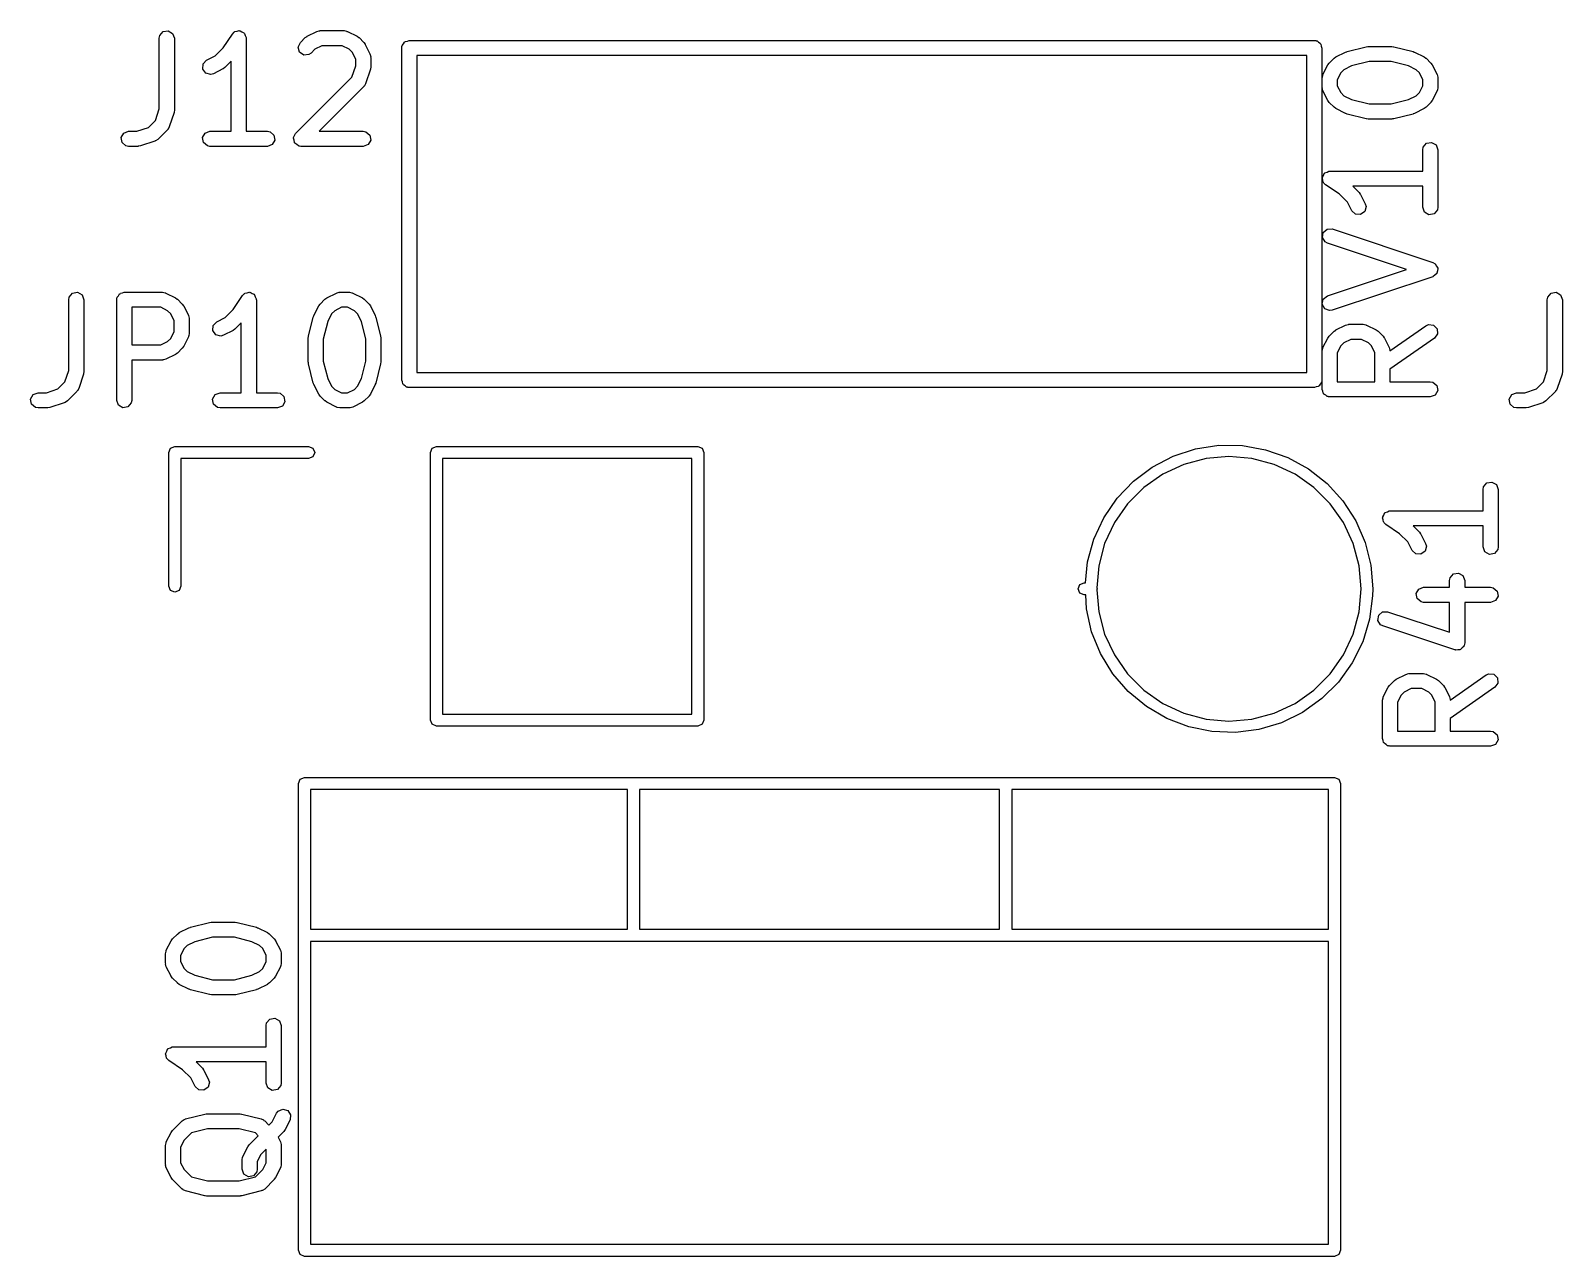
# Model space of a CAD drawing. Extents: x 10 to 287, y -200 to -10.
# Drawn here: x 170.94 to 186.16, y -58.96 to -46.78 of the extents above; entities that cross this region are included whole.
import ezdxf

# ---------------------------------------------------------------- set-up
doc = ezdxf.new("R2010")
doc.units = 0
doc.layers.add('BLACK', color=7, linetype='CONTINUOUS')

msp = doc.modelspace()

# ---------------------------------------------------------------- linework, layer by layer
at = {"layer": 'BLACK', "linetype": 'CONTINUOUS'}
for p, q in [((172.215, -46.8524), (172.22, -46.8267)), ((172.215, -47.5545), (172.215, -46.8524)), ((172.22, -46.8267), (172.253, -46.7874)), ((172.253, -46.7874), (172.303, -46.7785)), ((172.303, -46.7785), (172.348, -46.8042)), ((172.348, -46.8042), (172.365, -46.8524)), ((172.365, -46.8524), (172.365, -47.5667)), ((172.851, -46.9475), (172.942, -46.8108)), ((172.942, -46.8108), (172.96, -46.7919)), ((172.96, -46.7919), (172.964, -46.7907)), ((172.964, -46.7907), (172.967, -46.7874)), ((172.967, -46.7874), (172.989, -46.7836)), ((172.989, -46.7836), (173.01, -46.7775)), ((173.01, -46.7775), (173.014, -46.7793)), ((173.014, -46.7793), (173.018, -46.7785)), ((173.018, -46.7785), (173.037, -46.7894)), ((173.037, -46.7894), (173.057, -46.7981)), ((173.057, -46.7981), (173.058, -46.802)), ((173.058, -46.802), (173.062, -46.8042)), ((173.062, -46.8042), (173.07, -46.8246)), ((173.07, -46.8246), (173.079, -46.8441)), ((173.079, -46.8441), (173.078, -46.8483)), ((173.078, -46.8483), (173.08, -46.8524)), ((173.08, -46.8524), (173.08, -47.7774)), ((173.597, -46.9411), (173.618, -46.8946)), ((173.618, -46.8946), (173.666, -46.847)), ((173.666, -46.847), (173.684, -46.8341)), ((173.684, -46.8341), (173.686, -46.8329)), ((173.686, -46.8329), (173.781, -46.7853)), ((173.781, -46.7853), (173.806, -46.7779)), ((173.806, -46.7779), (173.81, -46.7789)), ((173.81, -46.7789), (173.814, -46.7774)), ((173.814, -46.7774), (174.052, -46.7774)), ((174.052, -46.7774), (174.078, -46.7819)), ((174.078, -46.7819), (174.081, -46.7848)), ((174.081, -46.7848), (174.086, -46.7853)), ((174.086, -46.7853), (174.181, -46.8329)), ((174.181, -46.8329), (174.199, -46.8463)), ((174.199, -46.8463), (174.201, -46.847)), ((174.201, -46.847), (174.248, -46.8946)), ((174.248, -46.8946), (174.261, -46.913)), ((174.642, -46.9094), (174.652, -46.8925)), ((174.652, -46.8925), (174.658, -46.8902)), ((174.658, -46.8902), (174.662, -46.885)), ((174.662, -46.885), (174.682, -46.8817)), ((174.682, -46.8817), (174.7, -46.875)), ((174.7, -46.875), (183.7, -46.875)), ((183.7, -46.875), (183.71, -46.8767)), ((183.71, -46.8767), (183.713, -46.8761)), ((183.713, -46.8761), (183.716, -46.8778)), ((183.716, -46.8778), (183.726, -46.8795)), ((183.726, -46.8795), (183.741, -46.892)), ((183.741, -46.892), (183.757, -46.9018)), ((183.757, -46.9018), (183.76, -46.9081)), ((172.686, -47.071), (172.77, -47.0288)), ((172.77, -47.0288), (172.851, -46.9475)), ((173.61, -46.9906), (173.597, -46.9411)), ((173.652, -47.0201), (173.61, -46.9906)), ((173.703, -47.0156), (173.652, -47.0201)), ((173.724, -47.0007), (173.703, -47.0156)), ((173.763, -46.9616), (173.724, -47.0007)), ((173.832, -46.9274), (173.763, -46.9616)), ((174.035, -46.9274), (173.832, -46.9274)), ((174.103, -46.9616), (174.035, -46.9274)), ((174.134, -46.992), (174.103, -46.9616)), ((174.168, -47.0606), (174.134, -46.992)), ((174.261, -46.913), (174.262, -46.9141)), ((174.262, -46.9141), (174.31, -47.0093)), ((174.31, -47.0093), (174.317, -47.0343)), ((174.317, -47.0343), (174.316, -47.0386)), ((174.316, -47.0386), (174.318, -47.0429)), ((174.318, -47.0429), (174.318, -47.1381)), ((174.625, -46.95), (174.627, -46.9403)), ((174.625, -50.25), (174.625, -46.95)), ((174.626, -46.937), (174.628, -46.9341)), ((174.627, -46.9403), (174.626, -46.937)), ((174.628, -46.9341), (174.63, -46.9243)), ((174.63, -46.9243), (174.642, -46.9094)), ((174.775, -47.025), (174.775, -50.175)), ((183.625, -47.025), (174.775, -47.025)), ((183.625, -50.175), (183.625, -47.025)), ((183.76, -46.9081), (183.765, -46.9125)), ((183.765, -46.9125), (183.768, -46.9317)), ((183.768, -46.9317), (183.775, -46.95)), ((183.775, -46.95), (183.775, -50.25)), ((183.847, -47.0993), (183.895, -47.0517)), ((183.895, -47.0517), (183.913, -47.0389)), ((183.913, -47.0389), (183.914, -47.0377)), ((183.914, -47.0377), (184.009, -46.9901)), ((184.009, -46.9901), (184.022, -46.9864)), ((184.022, -46.9864), (184.025, -46.9844)), ((184.025, -46.9844), (184.215, -46.9368)), ((184.215, -46.9368), (184.23, -46.9357)), ((184.23, -46.9357), (184.233, -46.9345)), ((184.233, -46.9345), (184.471, -46.9345)), ((184.471, -46.9345), (184.486, -46.9371)), ((184.486, -46.9371), (184.49, -46.9368)), ((184.49, -46.9368), (184.68, -46.9844)), ((184.68, -46.9844), (184.692, -46.9897)), ((184.692, -46.9897), (184.695, -46.9901)), ((184.695, -46.9901), (184.791, -47.0377)), ((184.791, -47.0377), (184.809, -47.051)), ((184.809, -47.051), (184.81, -47.0517)), ((184.81, -47.0517), (184.858, -47.0993)), ((172.647, -47.1595), (172.65, -47.1083)), ((172.678, -47.2007), (172.647, -47.1595)), ((172.65, -47.1083), (172.686, -47.071)), ((172.728, -47.2126), (172.678, -47.2007)), ((172.753, -47.2052), (172.728, -47.2126)), ((172.848, -47.1576), (172.753, -47.2052)), ((172.849, -47.1564), (172.848, -47.1576)), ((172.867, -47.1435), (172.849, -47.1564)), ((172.93, -47.0811), (172.867, -47.1435)), ((172.93, -47.7774), (172.93, -47.0811)), ((174.13, -47.2404), (174.168, -47.1259)), ((174.168, -47.1259), (174.168, -47.0606)), ((174.314, -47.1618), (174.266, -47.3047)), ((174.318, -47.1381), (174.314, -47.1602)), ((174.314, -47.1602), (174.314, -47.1618)), ((183.785, -47.2141), (183.833, -47.1188)), ((183.833, -47.1188), (183.846, -47.1008)), ((183.846, -47.1008), (183.847, -47.0993)), ((183.962, -47.1968), (183.927, -47.2653)), ((183.992, -47.1664), (183.962, -47.1968)), ((184.069, -47.1279), (183.992, -47.1664)), ((184.243, -47.0845), (184.069, -47.1279)), ((184.462, -47.0845), (184.243, -47.0845)), ((184.636, -47.1279), (184.462, -47.0845)), ((184.713, -47.1664), (184.636, -47.1279)), ((184.743, -47.1968), (184.713, -47.1664)), ((184.777, -47.2653), (184.743, -47.1968)), ((184.858, -47.0993), (184.871, -47.1177)), ((184.871, -47.1177), (184.872, -47.1188)), ((184.872, -47.1188), (184.919, -47.2141)), ((173.571, -47.7993), (174.13, -47.2404)), ((174.248, -47.334), (173.805, -47.7774)), ((174.25, -47.3299), (174.248, -47.334)), ((174.254, -47.3276), (174.25, -47.3299)), ((174.266, -47.3047), (174.254, -47.3276)), ((183.777, -47.2476), (183.782, -47.222)), ((183.777, -47.3429), (183.777, -47.2476)), ((183.779, -47.3471), (183.777, -47.3429)), ((183.778, -47.3514), (183.779, -47.3471)), ((183.785, -47.3764), (183.778, -47.3514)), ((183.782, -47.222), (183.785, -47.2185)), ((183.785, -47.2185), (183.785, -47.2141)), ((183.927, -47.2653), (183.927, -47.3252)), ((183.927, -47.3252), (183.962, -47.3937)), ((184.743, -47.3937), (184.777, -47.3252)), ((184.777, -47.3252), (184.777, -47.2653)), ((184.919, -47.2141), (184.927, -47.239)), ((184.927, -47.3429), (184.923, -47.3685)), ((184.927, -47.239), (184.926, -47.2434)), ((184.926, -47.2434), (184.927, -47.2476)), ((184.927, -47.2476), (184.927, -47.3429)), ((183.833, -47.4716), (183.785, -47.3764)), ((183.834, -47.4728), (183.833, -47.4716)), ((183.847, -47.4911), (183.834, -47.4728)), ((183.895, -47.5387), (183.847, -47.4911)), ((183.962, -47.3937), (183.992, -47.4241)), ((183.992, -47.4241), (184.069, -47.4626)), ((184.069, -47.4626), (184.243, -47.506)), ((184.243, -47.506), (184.462, -47.506)), ((184.462, -47.506), (184.636, -47.4626)), ((184.636, -47.4626), (184.713, -47.4241)), ((184.713, -47.4241), (184.743, -47.3937)), ((184.858, -47.4911), (184.81, -47.5387)), ((184.872, -47.4716), (184.858, -47.4896)), ((184.858, -47.4896), (184.858, -47.4911)), ((184.919, -47.3764), (184.872, -47.4716)), ((184.92, -47.3719), (184.919, -47.3764)), ((184.923, -47.3685), (184.92, -47.3719)), ((172.177, -47.669), (172.215, -47.5545)), ((172.362, -47.5904), (172.314, -47.7332)), ((172.365, -47.5667), (172.362, -47.5887)), ((172.362, -47.5887), (172.362, -47.5904)), ((183.896, -47.5394), (183.895, -47.5387)), ((183.914, -47.5528), (183.896, -47.5394)), ((184.009, -47.6004), (183.914, -47.5528)), ((184.013, -47.6008), (184.009, -47.6004)), ((184.025, -47.6061), (184.013, -47.6008)), ((184.215, -47.6537), (184.025, -47.6061)), ((184.219, -47.6534), (184.215, -47.6537)), ((184.233, -47.656), (184.219, -47.6534)), ((184.471, -47.656), (184.233, -47.656)), ((184.475, -47.6548), (184.471, -47.656)), ((184.49, -47.6537), (184.475, -47.6548)), ((184.68, -47.6061), (184.49, -47.6537)), ((184.683, -47.6041), (184.68, -47.6061)), ((184.695, -47.6004), (184.683, -47.6041)), ((184.791, -47.5528), (184.695, -47.6004)), ((184.792, -47.5516), (184.791, -47.5528)), ((184.81, -47.5387), (184.792, -47.5516)), ((171.836, -47.8394), (171.861, -47.7949)), ((171.861, -47.7949), (171.91, -47.7774)), ((171.91, -47.7774), (171.993, -47.7774)), ((171.993, -47.7774), (172.107, -47.7392)), ((172.107, -47.7392), (172.177, -47.669)), ((172.296, -47.7626), (172.201, -47.8578)), ((172.298, -47.7585), (172.296, -47.7626)), ((172.302, -47.7561), (172.298, -47.7585)), ((172.314, -47.7332), (172.302, -47.7561)), ((172.645, -47.8394), (172.671, -47.7949)), ((172.671, -47.7949), (172.719, -47.7774)), ((172.719, -47.7774), (172.93, -47.7774)), ((173.08, -47.7774), (173.29, -47.7774)), ((173.29, -47.7774), (173.316, -47.7819)), ((173.316, -47.7819), (173.355, -47.8149)), ((173.355, -47.8149), (173.364, -47.8654)), ((173.561, -47.8198), (173.571, -47.7993)), ((173.805, -47.7774), (174.243, -47.7774)), ((174.243, -47.7774), (174.269, -47.7819)), ((174.269, -47.7819), (174.308, -47.8149)), ((174.308, -47.8149), (174.317, -47.8654)), ((171.845, -47.8899), (171.836, -47.8394)), ((171.884, -47.9229), (171.845, -47.8899)), ((171.91, -47.9274), (171.884, -47.9229)), ((172.005, -47.9274), (171.91, -47.9274)), ((172.006, -47.9268), (172.005, -47.9274)), ((172.028, -47.9235), (172.006, -47.9268)), ((172.171, -47.8759), (172.028, -47.9235)), ((172.175, -47.8731), (172.171, -47.8759)), ((172.179, -47.8727), (172.175, -47.8731)), ((172.201, -47.8578), (172.179, -47.8727)), ((172.654, -47.8899), (172.645, -47.8394)), ((172.693, -47.9229), (172.654, -47.8899)), ((172.719, -47.9274), (172.693, -47.9229)), ((173.29, -47.9274), (172.719, -47.9274)), ((173.339, -47.9098), (173.29, -47.9274)), ((173.364, -47.8654), (173.339, -47.9098)), ((173.549, -47.8458), (173.551, -47.8427)), ((173.555, -47.8676), (173.549, -47.8458)), ((173.55, -47.8394), (173.561, -47.8198)), ((173.551, -47.8427), (173.55, -47.8394)), ((173.559, -47.8899), (173.555, -47.8676)), ((173.561, -47.8921), (173.559, -47.8899)), ((173.562, -47.8954), (173.561, -47.8921)), ((173.581, -47.9083), (173.562, -47.8954)), ((173.598, -47.9229), (173.581, -47.9083)), ((173.603, -47.9237), (173.598, -47.9229)), ((173.604, -47.9248), (173.603, -47.9237)), ((173.608, -47.9245), (173.604, -47.9248)), ((173.624, -47.9274), (173.608, -47.9245)), ((174.243, -47.9274), (173.624, -47.9274)), ((174.291, -47.9098), (174.243, -47.9274)), ((174.317, -47.8654), (174.291, -47.9098)), ((184.777, -47.9619), (184.782, -47.9363)), ((184.777, -48.1726), (184.777, -47.9619)), ((184.782, -47.9363), (184.815, -47.897)), ((184.815, -47.897), (184.865, -47.888)), ((184.865, -47.888), (184.91, -47.9137)), ((184.91, -47.9137), (184.927, -47.9619)), ((184.927, -47.9619), (184.927, -48.5333)), ((183.778, -48.2428), (183.779, -48.2388)), ((183.784, -48.2637), (183.778, -48.2428)), ((183.779, -48.2346), (183.789, -48.2157)), ((183.779, -48.2388), (183.779, -48.2346)), ((183.787, -48.2851), (183.784, -48.2637)), ((183.789, -48.2157), (183.798, -48.1958)), ((183.798, -48.1958), (183.802, -48.1939)), ((183.802, -48.1939), (183.804, -48.1902)), ((183.804, -48.1902), (183.825, -48.1827)), ((183.825, -48.1827), (183.844, -48.1731)), ((183.844, -48.1731), (183.848, -48.1741)), ((183.848, -48.1741), (183.852, -48.1726)), ((183.852, -48.1726), (184.777, -48.1726)), ((183.791, -48.2879), (183.787, -48.2851)), ((183.792, -48.292), (183.791, -48.2879)), ((183.811, -48.31), (183.792, -48.292)), ((183.947, -48.4011), (183.811, -48.31)), ((184.029, -48.4825), (183.947, -48.4011)), ((184.777, -48.3226), (184.081, -48.3226)), ((184.081, -48.3226), (184.144, -48.3851)), ((184.144, -48.3851), (184.156, -48.4034)), ((184.156, -48.4034), (184.158, -48.4046)), ((184.158, -48.4046), (184.205, -48.4998)), ((184.777, -48.5333), (184.777, -48.3226)), ((184.071, -48.5669), (184.029, -48.4825)), ((184.108, -48.6021), (184.071, -48.5669)), ((184.201, -48.5747), (184.159, -48.6052)), ((184.213, -48.5248), (184.201, -48.5747)), ((184.205, -48.4998), (184.213, -48.5248)), ((184.795, -48.5815), (184.777, -48.5333)), ((184.923, -48.559), (184.89, -48.5983)), ((184.927, -48.5333), (184.923, -48.559)), ((184.159, -48.6052), (184.108, -48.6021)), ((184.839, -48.6072), (184.795, -48.5815)), ((184.89, -48.5983), (184.839, -48.6072)), ((183.779, -48.8341), (183.786, -48.7833)), ((183.806, -48.8778), (183.779, -48.8341)), ((183.786, -48.7833), (183.825, -48.7493)), ((183.829, -48.8902), (183.806, -48.8778)), ((183.825, -48.7493), (183.876, -48.7479)), ((183.876, -48.7479), (184.876, -49.0812)), ((184.615, -49.1524), (183.829, -48.8902)), ((183.829, -49.4146), (184.615, -49.1524)), ((184.876, -49.0812), (184.899, -49.0936)), ((184.899, -49.0936), (184.9, -49.0955)), ((184.9, -49.0955), (184.902, -49.0963)), ((184.902, -49.0963), (184.913, -49.1171)), ((184.913, -49.1171), (184.926, -49.1373)), ((184.917, -49.1895), (184.916, -49.1916)), ((184.918, -49.1881), (184.917, -49.1895)), ((184.922, -49.1646), (184.918, -49.1881)), ((184.927, -49.1414), (184.922, -49.1646)), ((184.926, -49.1373), (184.926, -49.1395)), ((184.926, -49.1395), (184.927, -49.1414)), ((184.876, -49.2235), (183.876, -49.5569)), ((184.878, -49.2222), (184.876, -49.2235)), ((184.88, -49.2221), (184.878, -49.2222)), ((184.898, -49.2064), (184.88, -49.2221)), ((184.916, -49.1916), (184.898, -49.2064)), ((171.315, -49.4524), (171.32, -49.4267)), ((171.315, -50.1545), (171.315, -49.4524)), ((171.32, -49.4267), (171.353, -49.3874)), ((171.353, -49.3874), (171.403, -49.3785)), ((171.403, -49.3785), (171.448, -49.4042)), ((171.448, -49.4042), (171.465, -49.4524)), ((171.465, -49.4524), (171.465, -50.1667)), ((171.792, -49.4524), (171.793, -49.4426)), ((171.792, -50.4524), (171.792, -49.4524)), ((171.793, -49.4394), (171.794, -49.4365)), ((171.793, -49.4426), (171.793, -49.4394)), ((171.794, -49.4365), (171.796, -49.4267)), ((171.796, -49.4267), (171.809, -49.4118)), ((171.809, -49.4118), (171.818, -49.3949)), ((171.818, -49.3949), (171.825, -49.3926)), ((171.825, -49.3926), (171.829, -49.3874)), ((171.829, -49.3874), (171.848, -49.384)), ((171.848, -49.384), (171.867, -49.3774)), ((171.867, -49.3774), (172.248, -49.3774)), ((172.248, -49.3774), (172.273, -49.3819)), ((172.273, -49.3819), (172.277, -49.3848)), ((172.277, -49.3848), (172.281, -49.3853)), ((172.281, -49.3853), (172.376, -49.4329)), ((172.376, -49.4329), (172.394, -49.4463)), ((172.394, -49.4463), (172.396, -49.447)), ((172.396, -49.447), (172.444, -49.4946)), ((172.951, -49.5475), (173.042, -49.4108)), ((173.042, -49.4108), (173.06, -49.3919)), ((173.06, -49.3919), (173.064, -49.3907)), ((173.064, -49.3907), (173.067, -49.3874)), ((173.067, -49.3874), (173.089, -49.3836)), ((173.089, -49.3836), (173.11, -49.3775)), ((173.11, -49.3775), (173.114, -49.3793)), ((173.114, -49.3793), (173.118, -49.3785)), ((173.118, -49.3785), (173.137, -49.3894)), ((173.137, -49.3894), (173.157, -49.3981)), ((173.157, -49.3981), (173.158, -49.402)), ((173.158, -49.402), (173.162, -49.4042)), ((173.162, -49.4042), (173.17, -49.4246)), ((173.17, -49.4246), (173.179, -49.4441)), ((173.179, -49.4441), (173.178, -49.4483)), ((173.178, -49.4483), (173.18, -49.4524)), ((173.18, -49.4524), (173.18, -50.3774)), ((173.814, -49.4946), (173.861, -49.447)), ((173.861, -49.447), (173.88, -49.4341)), ((173.88, -49.4341), (173.881, -49.4329)), ((173.881, -49.4329), (173.976, -49.3853)), ((173.976, -49.3853), (174.001, -49.3779)), ((174.001, -49.3779), (174.005, -49.3789)), ((174.005, -49.3789), (174.01, -49.3774)), ((174.01, -49.3774), (174.105, -49.3774)), ((174.105, -49.3774), (174.13, -49.3819)), ((174.13, -49.3819), (174.134, -49.3848)), ((174.134, -49.3848), (174.138, -49.3853)), ((174.138, -49.3853), (174.234, -49.4329)), ((174.234, -49.4329), (174.252, -49.4463)), ((174.252, -49.4463), (174.253, -49.447)), ((174.253, -49.447), (174.301, -49.4946)), ((183.778, -49.4967), (183.788, -49.4465)), ((183.788, -49.4465), (183.829, -49.4146)), ((186.015, -49.4524), (186.02, -49.4267)), ((186.015, -50.1545), (186.015, -49.4524)), ((186.02, -49.4267), (186.053, -49.3874)), ((186.053, -49.3874), (186.103, -49.3785)), ((186.103, -49.3785), (186.148, -49.4042)), ((186.148, -49.4042), (186.165, -49.4524)), ((186.165, -49.4524), (186.165, -50.1667)), ((171.942, -49.5274), (171.942, -49.9012)), ((172.23, -49.5274), (171.942, -49.5274)), ((172.298, -49.5616), (172.23, -49.5274)), ((172.329, -49.592), (172.298, -49.5616)), ((172.363, -49.6606), (172.329, -49.592)), ((172.444, -49.4946), (172.456, -49.513)), ((172.456, -49.513), (172.458, -49.5141)), ((172.458, -49.5141), (172.505, -49.6093)), ((172.505, -49.6093), (172.513, -49.6343)), ((172.513, -49.6343), (172.512, -49.6386)), ((172.512, -49.6386), (172.513, -49.6429)), ((172.513, -49.6429), (172.513, -49.7857)), ((172.786, -49.671), (172.87, -49.6288)), ((172.87, -49.6288), (172.951, -49.5475)), ((173.699, -49.8151), (173.746, -49.6247)), ((173.746, -49.6247), (173.752, -49.6128)), ((173.752, -49.6093), (173.8, -49.5141)), ((173.752, -49.6128), (173.752, -49.6093)), ((173.8, -49.5141), (173.813, -49.4961)), ((173.813, -49.4961), (173.814, -49.4946)), ((173.928, -49.592), (173.89, -49.669)), ((173.959, -49.5616), (173.928, -49.592)), ((174.027, -49.5274), (173.959, -49.5616)), ((174.087, -49.5274), (174.027, -49.5274)), ((174.156, -49.5616), (174.087, -49.5274)), ((174.186, -49.592), (174.156, -49.5616)), ((174.224, -49.669), (174.186, -49.592)), ((174.301, -49.4946), (174.314, -49.513)), ((174.314, -49.513), (174.315, -49.5141)), ((174.315, -49.5141), (174.362, -49.6093)), ((174.362, -49.6093), (174.366, -49.6217)), ((174.366, -49.6217), (174.368, -49.6247)), ((174.368, -49.6247), (174.416, -49.8151)), ((183.803, -49.5418), (183.778, -49.4967)), ((183.85, -49.5607), (183.803, -49.5418)), ((183.876, -49.5569), (183.85, -49.5607)), ((172.329, -49.8365), (172.363, -49.768)), ((172.363, -49.768), (172.363, -49.6606)), ((172.513, -49.7857), (172.509, -49.8114)), ((172.747, -49.7595), (172.75, -49.7083)), ((172.778, -49.8007), (172.747, -49.7595)), ((172.75, -49.7083), (172.786, -49.671)), ((172.948, -49.7576), (172.853, -49.8052)), ((172.949, -49.7564), (172.948, -49.7576)), ((172.967, -49.7435), (172.949, -49.7564)), ((173.03, -49.6811), (172.967, -49.7435)), ((173.03, -50.3774), (173.03, -49.6811)), ((173.89, -49.669), (173.846, -49.8426)), ((174.268, -49.8426), (174.224, -49.669)), ((183.847, -49.8136), (183.895, -49.766)), ((183.895, -49.766), (183.913, -49.7532)), ((183.913, -49.7532), (183.914, -49.752)), ((183.914, -49.752), (184.009, -49.7043)), ((184.009, -49.7043), (184.034, -49.6969)), ((184.034, -49.6969), (184.039, -49.698)), ((184.039, -49.698), (184.043, -49.6964)), ((184.043, -49.6964), (184.186, -49.6964)), ((184.186, -49.6964), (184.211, -49.701)), ((184.211, -49.701), (184.215, -49.7038)), ((184.215, -49.7038), (184.219, -49.7043)), ((184.219, -49.7043), (184.314, -49.752)), ((184.314, -49.752), (184.333, -49.7653)), ((184.333, -49.7653), (184.334, -49.766)), ((184.334, -49.766), (184.382, -49.8136)), ((184.451, -49.961), (184.809, -49.71)), ((184.809, -49.71), (184.833, -49.699)), ((184.833, -49.699), (184.884, -49.7035)), ((184.884, -49.7035), (184.92, -49.7397)), ((184.925, -49.7908), (184.895, -49.8329)), ((184.92, -49.7397), (184.925, -49.7908)), ((171.942, -49.9012), (172.23, -49.9012)), ((172.23, -49.9012), (172.298, -49.8669)), ((172.298, -49.8669), (172.329, -49.8365)), ((172.444, -49.934), (172.396, -49.9816)), ((172.458, -49.9145), (172.444, -49.9325)), ((172.444, -49.9325), (172.444, -49.934)), ((172.505, -49.8193), (172.458, -49.9145)), ((172.506, -49.8148), (172.505, -49.8193)), ((172.509, -49.8114), (172.506, -49.8148)), ((172.828, -49.8126), (172.778, -49.8007)), ((172.853, -49.8052), (172.828, -49.8126)), ((173.696, -49.8333), (173.699, -49.8186)), ((173.696, -50.0714), (173.696, -49.8333)), ((173.699, -49.8186), (173.699, -49.8151)), ((173.846, -49.8426), (173.846, -50.0622)), ((174.268, -50.0622), (174.268, -49.8426)), ((174.416, -49.8151), (174.417, -49.8301)), ((174.417, -49.8301), (174.418, -49.8333)), ((174.418, -49.8333), (174.418, -50.0714)), ((183.777, -49.9619), (183.782, -49.9363)), ((183.782, -49.9363), (183.785, -49.9328)), ((183.785, -49.9284), (183.833, -49.8331)), ((183.785, -49.9328), (183.785, -49.9284)), ((183.833, -49.8331), (183.846, -49.8151)), ((183.846, -49.8151), (183.847, -49.8136)), ((183.962, -49.9111), (183.927, -49.9796)), ((183.992, -49.8807), (183.962, -49.9111)), ((184.061, -49.8464), (183.992, -49.8807)), ((184.168, -49.8464), (184.061, -49.8464)), ((184.237, -49.8807), (184.168, -49.8464)), ((184.267, -49.9111), (184.237, -49.8807)), ((184.301, -49.9796), (184.267, -49.9111)), ((184.382, -49.8136), (184.394, -49.832)), ((184.394, -49.832), (184.396, -49.8331)), ((184.396, -49.8331), (184.443, -49.9284)), ((184.443, -49.9284), (184.451, -49.9533)), ((184.895, -49.8329), (184.451, -50.1438)), ((172.248, -50.0512), (171.942, -50.0512)), ((171.942, -50.0512), (171.942, -50.4524)), ((172.252, -50.0497), (172.248, -50.0512)), ((172.256, -50.0507), (172.252, -50.0497)), ((172.281, -50.0433), (172.256, -50.0507)), ((172.376, -49.9957), (172.281, -50.0433)), ((172.378, -49.9945), (172.376, -49.9957)), ((172.396, -49.9816), (172.378, -49.9945)), ((173.698, -50.0747), (173.696, -50.0714)), ((173.699, -50.0896), (173.698, -50.0747)), ((173.746, -50.2801), (173.699, -50.0896)), ((173.846, -50.0622), (173.89, -50.2357)), ((174.224, -50.2357), (174.268, -50.0622)), ((174.416, -50.0896), (174.368, -50.2801)), ((174.418, -50.0714), (174.415, -50.0862)), ((174.415, -50.0862), (174.416, -50.0896)), ((183.777, -50.3429), (183.777, -49.9619)), ((183.927, -49.9796), (183.927, -50.2679)), ((184.301, -50.2679), (184.301, -49.9796)), ((184.451, -49.9533), (184.45, -49.9577)), ((184.45, -49.9577), (184.451, -49.961)), ((171.277, -50.269), (171.315, -50.1545)), ((171.462, -50.1904), (171.414, -50.3332)), ((171.465, -50.1667), (171.462, -50.1887)), ((171.462, -50.1887), (171.462, -50.1904)), ((173.89, -50.2357), (173.928, -50.3127)), ((174.186, -50.3127), (174.224, -50.2357)), ((174.632, -50.2683), (174.625, -50.25)), ((174.775, -50.175), (183.625, -50.175)), ((183.775, -50.25), (183.773, -50.2597)), ((184.451, -50.1438), (184.451, -50.2679)), ((185.977, -50.269), (186.015, -50.1545)), ((186.162, -50.1904), (186.114, -50.3332)), ((186.165, -50.1667), (186.162, -50.1887)), ((186.162, -50.1887), (186.162, -50.1904)), ((170.936, -50.4394), (170.961, -50.3949)), ((170.961, -50.3949), (171.01, -50.3774)), ((171.01, -50.3774), (171.093, -50.3774)), ((171.093, -50.3774), (171.207, -50.3392)), ((171.207, -50.3392), (171.277, -50.269)), ((171.396, -50.3626), (171.301, -50.4578)), ((171.398, -50.3585), (171.396, -50.3626)), ((171.402, -50.3561), (171.398, -50.3585)), ((171.414, -50.3332), (171.402, -50.3561)), ((172.745, -50.4394), (172.771, -50.3949)), ((172.771, -50.3949), (172.819, -50.3774)), ((172.819, -50.3774), (173.03, -50.3774)), ((173.18, -50.3774), (173.39, -50.3774)), ((173.39, -50.3774), (173.416, -50.3819)), ((173.416, -50.3819), (173.455, -50.4149)), ((173.748, -50.283), (173.746, -50.2801)), ((173.752, -50.2954), (173.748, -50.283)), ((173.8, -50.3907), (173.752, -50.2954)), ((173.801, -50.3918), (173.8, -50.3907)), ((173.814, -50.4102), (173.801, -50.3918)), ((173.928, -50.3127), (173.959, -50.3431)), ((173.959, -50.3431), (174.027, -50.3774)), ((174.027, -50.3774), (174.087, -50.3774)), ((174.087, -50.3774), (174.156, -50.3431)), ((174.156, -50.3431), (174.186, -50.3127)), ((174.315, -50.3907), (174.301, -50.4087)), ((174.362, -50.2954), (174.315, -50.3907)), ((174.363, -50.2919), (174.362, -50.2954)), ((174.368, -50.2801), (174.363, -50.2919)), ((174.635, -50.2875), (174.632, -50.2683)), ((174.64, -50.2918), (174.635, -50.2875)), ((174.643, -50.2982), (174.64, -50.2918)), ((174.659, -50.308), (174.643, -50.2982)), ((174.674, -50.3205), (174.659, -50.308)), ((174.684, -50.3222), (174.674, -50.3205)), ((174.687, -50.3239), (174.684, -50.3222)), ((174.69, -50.3233), (174.687, -50.3239)), ((174.7, -50.325), (174.69, -50.3233)), ((183.7, -50.325), (174.7, -50.325)), ((183.718, -50.3183), (183.7, -50.325)), ((183.737, -50.315), (183.718, -50.3183)), ((183.742, -50.3098), (183.737, -50.315)), ((183.748, -50.3075), (183.742, -50.3098)), ((183.758, -50.2906), (183.748, -50.3075)), ((183.77, -50.2757), (183.758, -50.2906)), ((183.772, -50.2659), (183.77, -50.2757)), ((183.774, -50.263), (183.772, -50.2659)), ((183.773, -50.2597), (183.774, -50.263)), ((183.784, -50.3612), (183.777, -50.3429)), ((183.787, -50.3804), (183.784, -50.3612)), ((183.793, -50.3847), (183.787, -50.3804)), ((183.795, -50.3911), (183.793, -50.3847)), ((183.812, -50.4008), (183.795, -50.3911)), ((183.827, -50.4133), (183.812, -50.4008)), ((183.927, -50.2679), (184.301, -50.2679)), ((184.451, -50.2679), (184.852, -50.2679)), ((184.852, -50.2679), (184.878, -50.2724)), ((184.901, -50.4003), (184.852, -50.4179)), ((184.878, -50.2724), (184.917, -50.3054)), ((184.926, -50.3559), (184.901, -50.4003)), ((184.917, -50.3054), (184.926, -50.3559)), ((185.636, -50.4394), (185.661, -50.3949)), ((185.661, -50.3949), (185.71, -50.3774)), ((185.71, -50.3774), (185.793, -50.3774)), ((185.793, -50.3774), (185.907, -50.3392)), ((185.907, -50.3392), (185.977, -50.269)), ((186.096, -50.3626), (186.001, -50.4578)), ((186.098, -50.3585), (186.096, -50.3626)), ((186.102, -50.3561), (186.098, -50.3585)), ((186.114, -50.3332), (186.102, -50.3561)), ((170.945, -50.4899), (170.936, -50.4394)), ((170.984, -50.5229), (170.945, -50.4899)), ((171.01, -50.5274), (170.984, -50.5229)), ((171.105, -50.5274), (171.01, -50.5274)), ((171.106, -50.5268), (171.105, -50.5274)), ((171.128, -50.5235), (171.106, -50.5268)), ((171.271, -50.4759), (171.128, -50.5235)), ((171.275, -50.4731), (171.271, -50.4759)), ((171.279, -50.4727), (171.275, -50.4731)), ((171.301, -50.4578), (171.279, -50.4727)), ((171.809, -50.5006), (171.792, -50.4524)), ((171.854, -50.5262), (171.809, -50.5006)), ((171.904, -50.5173), (171.854, -50.5262)), ((171.937, -50.478), (171.904, -50.5173)), ((171.942, -50.4524), (171.937, -50.478)), ((172.754, -50.4899), (172.745, -50.4394)), ((172.793, -50.5229), (172.754, -50.4899)), ((172.819, -50.5274), (172.793, -50.5229)), ((173.39, -50.5274), (172.819, -50.5274)), ((173.439, -50.5098), (173.39, -50.5274)), ((173.464, -50.4654), (173.439, -50.5098)), ((173.455, -50.4149), (173.464, -50.4654)), ((173.861, -50.4578), (173.814, -50.4102)), ((173.863, -50.4585), (173.861, -50.4578)), ((173.881, -50.4718), (173.863, -50.4585)), ((173.976, -50.5195), (173.881, -50.4718)), ((173.98, -50.52), (173.976, -50.5195)), ((173.984, -50.5229), (173.98, -50.52)), ((174.01, -50.5274), (173.984, -50.5229)), ((174.105, -50.5274), (174.01, -50.5274)), ((174.109, -50.5258), (174.105, -50.5274)), ((174.113, -50.5269), (174.109, -50.5258)), ((174.138, -50.5195), (174.113, -50.5269)), ((174.234, -50.4718), (174.138, -50.5195)), ((174.235, -50.4707), (174.234, -50.4718)), ((174.253, -50.4578), (174.235, -50.4707)), ((174.301, -50.4102), (174.253, -50.4578)), ((174.301, -50.4087), (174.301, -50.4102)), ((183.836, -50.4151), (183.827, -50.4133)), ((183.839, -50.4167), (183.836, -50.4151)), ((183.843, -50.4161), (183.839, -50.4167)), ((183.852, -50.4179), (183.843, -50.4161)), ((184.852, -50.4179), (183.852, -50.4179)), ((185.645, -50.4899), (185.636, -50.4394)), ((185.684, -50.5229), (185.645, -50.4899)), ((185.71, -50.5274), (185.684, -50.5229)), ((185.805, -50.5274), (185.71, -50.5274)), ((185.806, -50.5268), (185.805, -50.5274)), ((185.828, -50.5235), (185.806, -50.5268)), ((185.971, -50.4759), (185.828, -50.5235)), ((185.975, -50.4731), (185.971, -50.4759)), ((185.979, -50.4727), (185.975, -50.4731)), ((186.001, -50.4578), (185.979, -50.4727)), ((172.31, -50.97), (172.328, -50.9276)), ((172.31, -52.3), (172.31, -50.97)), ((172.328, -50.9276), (172.37, -50.91)), ((172.37, -50.91), (173.7, -50.91)), ((173.7, -50.91), (173.742, -50.9276)), ((173.742, -51.0124), (173.7, -51.03)), ((173.742, -50.9276), (173.76, -50.97)), ((173.76, -50.97), (173.742, -51.0124)), ((174.91, -50.97), (174.928, -50.9276)), ((174.91, -53.63), (174.91, -50.97)), ((174.928, -50.9276), (174.97, -50.91)), ((174.97, -50.91), (177.57, -50.91)), ((177.57, -50.91), (177.612, -50.9276)), ((177.612, -50.9276), (177.63, -50.97)), ((177.63, -50.97), (177.63, -53.63)), ((182.088, -51.1149), (182.296, -51.0067)), ((182.296, -51.0067), (182.519, -50.9339)), ((182.519, -50.9339), (182.75, -50.8985)), ((182.85, -51.01), (182.622, -51.03)), ((182.75, -50.8985), (182.985, -50.9013)), ((183.078, -51.03), (182.85, -51.01)), ((182.985, -50.9013), (183.215, -50.9424)), ((183.215, -50.9424), (183.436, -51.0207)), ((173.7, -51.03), (172.43, -51.03)), ((172.43, -51.03), (172.43, -52.3)), ((175.03, -51.03), (175.03, -53.57)), ((177.51, -51.03), (175.03, -51.03)), ((177.51, -53.57), (177.51, -51.03)), ((181.901, -51.2556), (182.088, -51.1149)), ((182.4, -51.0893), (182.192, -51.1862)), ((182.622, -51.03), (182.4, -51.0893)), ((183.3, -51.0893), (183.078, -51.03)), ((183.508, -51.1862), (183.3, -51.0893)), ((183.436, -51.0207), (183.641, -51.1339)), ((183.641, -51.1339), (183.825, -51.2792)), ((181.739, -51.4251), (181.901, -51.2556)), ((182.005, -51.3176), (181.843, -51.4797)), ((182.192, -51.1862), (182.005, -51.3176)), ((183.695, -51.3176), (183.508, -51.1862)), ((183.857, -51.4797), (183.695, -51.3176)), ((183.825, -51.2792), (183.983, -51.4525)), ((185.377, -51.3381), (185.382, -51.3124)), ((185.382, -51.3124), (185.415, -51.2731)), ((185.415, -51.2731), (185.465, -51.2642)), ((185.465, -51.2642), (185.51, -51.2899)), ((185.51, -51.2899), (185.527, -51.3381)), ((181.607, -51.6187), (181.739, -51.4251)), ((183.983, -51.4525), (184.11, -51.6493)), ((185.377, -51.5488), (185.377, -51.3381)), ((185.527, -51.3381), (185.527, -51.9095)), ((181.508, -51.8312), (181.607, -51.6187)), ((181.843, -51.4797), (181.711, -51.6675)), ((183.989, -51.6675), (183.857, -51.4797)), ((184.378, -51.619), (184.379, -51.615)), ((184.384, -51.6399), (184.378, -51.619)), ((184.379, -51.6108), (184.389, -51.5919)), ((184.379, -51.615), (184.379, -51.6108)), ((184.389, -51.5919), (184.398, -51.572)), ((184.398, -51.572), (184.402, -51.5701)), ((184.402, -51.5701), (184.404, -51.5664)), ((184.404, -51.5664), (184.425, -51.5589)), ((184.425, -51.5589), (184.444, -51.5493)), ((184.444, -51.5493), (184.448, -51.5503)), ((184.448, -51.5503), (184.452, -51.5488)), ((184.452, -51.5488), (185.377, -51.5488)), ((181.711, -51.6675), (181.614, -51.8752)), ((184.086, -51.8752), (183.989, -51.6675)), ((184.11, -51.6493), (184.204, -51.8642)), ((184.387, -51.6613), (184.384, -51.6399)), ((184.391, -51.6641), (184.387, -51.6613)), ((184.392, -51.6682), (184.391, -51.6641)), ((184.411, -51.6862), (184.392, -51.6682)), ((184.547, -51.7773), (184.411, -51.6862)), ((184.629, -51.8587), (184.547, -51.7773)), ((185.377, -51.6988), (184.681, -51.6988)), ((184.681, -51.6988), (184.744, -51.7613)), ((184.744, -51.7613), (184.756, -51.7796)), ((185.377, -51.9095), (185.377, -51.6988)), ((181.445, -52.057), (181.508, -51.8312)), ((181.614, -51.8752), (181.555, -52.0967)), ((184.145, -52.0967), (184.086, -51.8752)), ((184.204, -51.8642), (184.261, -52.0914)), ((184.671, -51.9431), (184.629, -51.8587)), ((184.756, -51.7796), (184.758, -51.7807)), ((184.758, -51.7807), (184.805, -51.876)), ((184.813, -51.9009), (184.801, -51.9508)), ((184.805, -51.876), (184.813, -51.9009)), ((185.395, -51.9577), (185.377, -51.9095)), ((185.527, -51.9095), (185.523, -51.9352)), ((181.423, -52.265), (181.445, -52.057)), ((184.708, -51.9783), (184.671, -51.9431)), ((184.759, -51.9814), (184.708, -51.9783)), ((184.801, -51.9508), (184.759, -51.9814)), ((185.439, -51.9834), (185.395, -51.9577)), ((185.49, -51.9745), (185.439, -51.9834)), ((185.523, -51.9352), (185.49, -51.9745)), ((181.555, -52.0967), (181.536, -52.315)), ((184.165, -52.325), (184.145, -52.0967)), ((184.261, -52.0914), (184.28, -52.325)), ((185.044, -52.2429), (185.049, -52.2172)), ((185.049, -52.2172), (185.082, -52.1779)), ((185.082, -52.1779), (185.132, -52.169)), ((185.132, -52.169), (185.177, -52.1946)), ((185.177, -52.1946), (185.194, -52.2429)), ((172.328, -52.3424), (172.31, -52.3)), ((172.37, -52.36), (172.328, -52.3424)), ((172.412, -52.3424), (172.37, -52.36)), ((172.43, -52.3), (172.412, -52.3424)), ((181.35, -52.325), (181.368, -52.2826)), ((181.368, -52.3674), (181.35, -52.325)), ((181.368, -52.2826), (181.41, -52.265)), ((181.41, -52.385), (181.368, -52.3674)), ((181.41, -52.265), (181.423, -52.265)), ((181.426, -52.385), (181.41, -52.385)), ((181.434, -52.524), (181.426, -52.385)), ((181.536, -52.315), (181.54, -52.325)), ((181.54, -52.325), (181.536, -52.335)), ((181.536, -52.335), (181.555, -52.5533)), ((184.145, -52.5533), (184.165, -52.325)), ((184.28, -52.325), (184.278, -52.3949)), ((184.712, -52.3727), (184.738, -52.3283)), ((184.721, -52.4232), (184.712, -52.3727)), ((184.738, -52.3283), (184.786, -52.3107)), ((184.786, -52.3107), (185.044, -52.3107)), ((185.044, -52.3107), (185.044, -52.2429)), ((185.194, -52.2429), (185.194, -52.3107)), ((185.194, -52.3107), (185.452, -52.3107)), ((185.452, -52.3107), (185.478, -52.3152)), ((185.478, -52.3152), (185.517, -52.3482)), ((185.517, -52.3482), (185.526, -52.3987)), ((181.485, -52.7526), (181.434, -52.524)), ((184.278, -52.3949), (184.248, -52.6272)), ((184.76, -52.4562), (184.721, -52.4232)), ((184.786, -52.4607), (184.76, -52.4562)), ((185.044, -52.4607), (184.786, -52.4607)), ((185.044, -52.7578), (185.044, -52.4607)), ((185.452, -52.4607), (185.194, -52.4607)), ((185.194, -52.4607), (185.194, -52.8619)), ((185.501, -52.4432), (185.452, -52.4607)), ((185.526, -52.3987), (185.501, -52.4432)), ((181.555, -52.5533), (181.614, -52.7748)), ((184.086, -52.7748), (184.145, -52.5533)), ((184.248, -52.6272), (184.18, -52.8514)), ((184.331, -52.6388), (184.339, -52.5881)), ((184.358, -52.6826), (184.331, -52.6388)), ((184.339, -52.5881), (184.377, -52.5541)), ((184.381, -52.695), (184.358, -52.6826)), ((184.377, -52.5541), (184.428, -52.5527)), ((184.428, -52.5527), (185.044, -52.7578)), ((181.574, -52.9698), (181.485, -52.7526)), ((181.614, -52.7748), (181.711, -52.9825)), ((183.989, -52.9825), (184.086, -52.7748)), ((185.095, -52.9331), (184.381, -52.695)), ((181.696, -53.1696), (181.574, -52.9698)), ((181.711, -52.9825), (181.843, -53.1703)), ((183.857, -53.1703), (183.989, -52.9825)), ((184.18, -52.8514), (184.076, -53.0615)), ((185.101, -52.9329), (185.095, -52.9331)), ((185.106, -52.9358), (185.101, -52.9329)), ((185.126, -52.9322), (185.106, -52.9358)), ((185.147, -52.9317), (185.126, -52.9322)), ((185.151, -52.9279), (185.147, -52.9317)), ((185.157, -52.9269), (185.151, -52.9279)), ((185.17, -52.9112), (185.157, -52.9269)), ((185.185, -52.8976), (185.17, -52.9112)), ((185.186, -52.8919), (185.185, -52.8976)), ((185.19, -52.8876), (185.186, -52.8919)), ((185.194, -52.8619), (185.19, -52.8876)), ((184.076, -53.0615), (183.939, -53.2518)), ((181.849, -53.3467), (181.696, -53.1696)), ((181.843, -53.1703), (182.005, -53.3324)), ((183.695, -53.3324), (183.857, -53.1703)), ((183.939, -53.2518), (183.773, -53.4172)), ((184.433, -53.3046), (184.446, -53.2865)), ((184.446, -53.2865), (184.447, -53.2851)), ((184.447, -53.2851), (184.495, -53.2374)), ((184.495, -53.2374), (184.513, -53.2246)), ((184.513, -53.2246), (184.514, -53.2234)), ((184.514, -53.2234), (184.609, -53.1758)), ((184.609, -53.1758), (184.634, -53.1683)), ((184.634, -53.1683), (184.639, -53.1694)), ((184.639, -53.1694), (184.643, -53.1679)), ((184.643, -53.1679), (184.786, -53.1679)), ((184.786, -53.1679), (184.811, -53.1724)), ((184.811, -53.1724), (184.815, -53.1753)), ((184.815, -53.1753), (184.819, -53.1758)), ((184.819, -53.1758), (184.914, -53.2234)), ((184.914, -53.2234), (184.933, -53.2368)), ((184.933, -53.2368), (184.934, -53.2374)), ((184.934, -53.2374), (184.982, -53.2851)), ((184.982, -53.2851), (184.994, -53.3034)), ((185.051, -53.4324), (185.409, -53.1814)), ((185.409, -53.1814), (185.433, -53.1704)), ((185.433, -53.1704), (185.484, -53.1749)), ((185.484, -53.1749), (185.52, -53.2112)), ((185.525, -53.2623), (185.495, -53.3043)), ((185.52, -53.2112), (185.525, -53.2623)), ((182.03, -53.4964), (181.849, -53.3467)), ((182.005, -53.3324), (182.192, -53.4638)), ((183.508, -53.4638), (183.695, -53.3324)), ((183.773, -53.4172), (183.582, -53.5533)), ((184.377, -53.4333), (184.382, -53.4077)), ((184.377, -53.8143), (184.377, -53.4333)), ((184.382, -53.4077), (184.385, -53.4042)), ((184.385, -53.3998), (184.433, -53.3046)), ((184.385, -53.4042), (184.385, -53.3998)), ((184.562, -53.3825), (184.527, -53.451)), ((184.527, -53.451), (184.527, -53.7393)), ((184.592, -53.3521), (184.562, -53.3825)), ((184.661, -53.3179), (184.592, -53.3521)), ((184.768, -53.3179), (184.661, -53.3179)), ((184.837, -53.3521), (184.768, -53.3179)), ((184.867, -53.3825), (184.837, -53.3521)), ((184.901, -53.451), (184.867, -53.3825)), ((184.901, -53.7393), (184.901, -53.451)), ((184.994, -53.3034), (184.996, -53.3046)), ((184.996, -53.3046), (185.043, -53.3998)), ((185.043, -53.3998), (185.051, -53.4248)), ((185.051, -53.4248), (185.05, -53.4291)), ((185.05, -53.4291), (185.051, -53.4324)), ((185.495, -53.3043), (185.051, -53.6152)), ((175.03, -53.57), (177.51, -53.57)), ((182.232, -53.6146), (182.03, -53.4964)), ((182.192, -53.4638), (182.4, -53.5607)), ((182.4, -53.5607), (182.622, -53.62)), ((183.078, -53.62), (183.3, -53.5607)), ((183.3, -53.5607), (183.508, -53.4638)), ((183.582, -53.5533), (183.372, -53.6564)), ((174.928, -53.6724), (174.91, -53.63)), ((174.97, -53.69), (174.928, -53.6724)), ((177.57, -53.69), (174.97, -53.69)), ((177.612, -53.6724), (177.57, -53.69)), ((177.63, -53.63), (177.612, -53.6724)), ((182.451, -53.6982), (182.232, -53.6146)), ((182.681, -53.7449), (182.451, -53.6982)), ((182.622, -53.62), (182.85, -53.64)), ((182.915, -53.7535), (182.681, -53.7449)), ((182.85, -53.64), (183.078, -53.62)), ((183.147, -53.7238), (182.915, -53.7535)), ((183.372, -53.6564), (183.147, -53.7238)), ((184.527, -53.7393), (184.901, -53.7393)), ((185.051, -53.6152), (185.051, -53.7393)), ((185.051, -53.7393), (185.452, -53.7393)), ((185.452, -53.7393), (185.478, -53.7438)), ((185.478, -53.7438), (185.517, -53.7768)), ((184.384, -53.8326), (184.377, -53.8143)), ((184.387, -53.8518), (184.384, -53.8326)), ((184.393, -53.8561), (184.387, -53.8518)), ((184.395, -53.8625), (184.393, -53.8561)), ((184.412, -53.8722), (184.395, -53.8625)), ((184.427, -53.8848), (184.412, -53.8722)), ((184.436, -53.8865), (184.427, -53.8848)), ((184.439, -53.8881), (184.436, -53.8865)), ((184.443, -53.8876), (184.439, -53.8881)), ((184.452, -53.8893), (184.443, -53.8876)), ((185.452, -53.8893), (184.452, -53.8893)), ((185.501, -53.8717), (185.452, -53.8893)), ((185.526, -53.8273), (185.501, -53.8717)), ((185.517, -53.7768), (185.526, -53.8273)), ((173.616, -54.2172), (173.659, -54.1996)), ((173.659, -54.1996), (183.899, -54.1996)), ((183.899, -54.1996), (183.941, -54.2172)), ((173.599, -54.2596), (173.616, -54.2172)), ((173.599, -58.9006), (173.599, -54.2596)), ((173.719, -54.3196), (173.719, -55.7096)), ((176.869, -54.3196), (173.719, -54.3196)), ((176.869, -55.7096), (176.869, -54.3196)), ((176.989, -54.3196), (176.989, -55.7096)), ((180.57, -54.3196), (176.989, -54.3196)), ((180.57, -55.7096), (180.57, -54.3196)), ((180.69, -54.3196), (180.69, -55.7096)), ((183.839, -54.3196), (180.69, -54.3196)), ((183.839, -55.7096), (183.839, -54.3196)), ((183.941, -54.2172), (183.959, -54.2596)), ((183.959, -54.2596), (183.959, -58.9006)), ((172.414, -55.7424), (172.509, -55.6948)), ((172.509, -55.6948), (172.522, -55.6911)), ((172.522, -55.6911), (172.525, -55.6891)), ((172.525, -55.6891), (172.715, -55.6415)), ((172.715, -55.6415), (172.73, -55.6405)), ((172.73, -55.6405), (172.733, -55.6393)), ((172.733, -55.6393), (172.971, -55.6393)), ((172.971, -55.6393), (172.986, -55.6419)), ((172.986, -55.6419), (172.99, -55.6415)), ((172.99, -55.6415), (173.18, -55.6891)), ((173.18, -55.6891), (173.192, -55.6944)), ((173.192, -55.6944), (173.195, -55.6948)), ((173.195, -55.6948), (173.291, -55.7424)), ((173.719, -55.7096), (176.869, -55.7096)), ((176.989, -55.7096), (180.57, -55.7096)), ((180.69, -55.7096), (183.839, -55.7096)), ((172.285, -55.9188), (172.333, -55.8236)), ((172.333, -55.8236), (172.346, -55.8056)), ((172.346, -55.8056), (172.347, -55.8041)), ((172.347, -55.8041), (172.395, -55.7565)), ((172.395, -55.7565), (172.413, -55.7436)), ((172.413, -55.7436), (172.414, -55.7424)), ((172.492, -55.8712), (172.462, -55.9016)), ((172.569, -55.8327), (172.492, -55.8712)), ((172.743, -55.7893), (172.569, -55.8327)), ((172.962, -55.7893), (172.743, -55.7893)), ((173.136, -55.8327), (172.962, -55.7893)), ((173.213, -55.8712), (173.136, -55.8327)), ((173.243, -55.9016), (173.213, -55.8712)), ((173.291, -55.7424), (173.309, -55.7558)), ((173.309, -55.7558), (173.31, -55.7565)), ((173.31, -55.7565), (173.358, -55.8041)), ((173.358, -55.8041), (173.371, -55.8225)), ((173.371, -55.8225), (173.372, -55.8236)), ((173.372, -55.8236), (173.419, -55.9188)), ((183.839, -55.8296), (173.719, -55.8296)), ((173.719, -55.8296), (173.719, -58.8406)), ((183.839, -58.8406), (183.839, -55.8296)), ((172.277, -55.9524), (172.282, -55.9267)), ((172.277, -56.0476), (172.277, -55.9524)), ((172.282, -55.9267), (172.285, -55.9233)), ((172.285, -55.9233), (172.285, -55.9188)), ((172.462, -55.9016), (172.427, -55.9701)), ((172.427, -55.9701), (172.427, -56.0299)), ((172.427, -56.0299), (172.462, -56.0984)), ((173.277, -55.9701), (173.243, -55.9016)), ((173.243, -56.0984), (173.277, -56.0299)), ((173.277, -56.0299), (173.277, -55.9701)), ((173.419, -55.9188), (173.427, -55.9438)), ((173.427, -55.9438), (173.426, -55.9482)), ((173.426, -55.9482), (173.427, -55.9524)), ((173.427, -55.9524), (173.427, -56.0476)), ((172.279, -56.0518), (172.277, -56.0476)), ((172.278, -56.0562), (172.279, -56.0518)), ((172.285, -56.0812), (172.278, -56.0562)), ((172.333, -56.1764), (172.285, -56.0812)), ((172.334, -56.1775), (172.333, -56.1764)), ((172.347, -56.1959), (172.334, -56.1775)), ((172.462, -56.0984), (172.492, -56.1288)), ((172.492, -56.1288), (172.569, -56.1673)), ((172.569, -56.1673), (172.743, -56.2107)), ((172.962, -56.2107), (173.136, -56.1673)), ((173.136, -56.1673), (173.213, -56.1288)), ((173.213, -56.1288), (173.243, -56.0984)), ((173.372, -56.1764), (173.358, -56.1944)), ((173.358, -56.1944), (173.358, -56.1959)), ((173.419, -56.0812), (173.372, -56.1764)), ((173.42, -56.0767), (173.419, -56.0812)), ((173.423, -56.0733), (173.42, -56.0767)), ((173.427, -56.0476), (173.423, -56.0733)), ((172.395, -56.2435), (172.347, -56.1959)), ((172.396, -56.2442), (172.395, -56.2435)), ((172.414, -56.2576), (172.396, -56.2442)), ((172.509, -56.3052), (172.414, -56.2576)), ((172.513, -56.3056), (172.509, -56.3052)), ((172.525, -56.3109), (172.513, -56.3056)), ((172.715, -56.3585), (172.525, -56.3109)), ((172.743, -56.2107), (172.962, -56.2107)), ((173.18, -56.3109), (172.99, -56.3585)), ((173.183, -56.3089), (173.18, -56.3109)), ((173.195, -56.3052), (173.183, -56.3089)), ((173.291, -56.2576), (173.195, -56.3052)), ((173.292, -56.2564), (173.291, -56.2576)), ((173.31, -56.2435), (173.292, -56.2564)), ((173.358, -56.1959), (173.31, -56.2435)), ((172.719, -56.3581), (172.715, -56.3585)), ((172.733, -56.3607), (172.719, -56.3581)), ((172.971, -56.3607), (172.733, -56.3607)), ((172.975, -56.3595), (172.971, -56.3607)), ((172.99, -56.3585), (172.975, -56.3595)), ((173.277, -56.6667), (173.282, -56.641)), ((173.282, -56.641), (173.315, -56.6017)), ((173.315, -56.6017), (173.365, -56.5928)), ((173.365, -56.5928), (173.41, -56.6185)), ((173.41, -56.6185), (173.427, -56.6667)), ((173.277, -56.8774), (173.277, -56.6667)), ((173.427, -56.6667), (173.427, -57.2381)), ((172.278, -56.9476), (172.279, -56.9436)), ((172.284, -56.9684), (172.278, -56.9476)), ((172.279, -56.9394), (172.289, -56.9205)), ((172.279, -56.9436), (172.279, -56.9394)), ((172.289, -56.9205), (172.298, -56.9006)), ((172.298, -56.9006), (172.302, -56.8987)), ((172.302, -56.8987), (172.304, -56.8949)), ((172.304, -56.8949), (172.325, -56.8875)), ((172.325, -56.8875), (172.344, -56.8778)), ((172.344, -56.8778), (172.348, -56.8789)), ((172.348, -56.8789), (172.352, -56.8774)), ((172.352, -56.8774), (173.277, -56.8774)), ((172.287, -56.9899), (172.284, -56.9684)), ((172.291, -56.9927), (172.287, -56.9899)), ((172.292, -56.9968), (172.291, -56.9927)), ((172.311, -57.0148), (172.292, -56.9968)), ((172.447, -57.1059), (172.311, -57.0148)), ((172.529, -57.1873), (172.447, -57.1059)), ((173.277, -57.0274), (172.581, -57.0274)), ((172.581, -57.0274), (172.644, -57.0898)), ((172.644, -57.0898), (172.656, -57.1082)), ((172.656, -57.1082), (172.658, -57.1093)), ((173.277, -57.2381), (173.277, -57.0274)), ((172.571, -57.2716), (172.529, -57.1873)), ((172.658, -57.1093), (172.705, -57.2046)), ((172.713, -57.2295), (172.701, -57.2794)), ((172.705, -57.2046), (172.713, -57.2295)), ((173.295, -57.2863), (173.277, -57.2381)), ((173.427, -57.2381), (173.423, -57.2637)), ((172.608, -57.3069), (172.571, -57.2716)), ((172.659, -57.31), (172.608, -57.3069)), ((172.701, -57.2794), (172.659, -57.31)), ((173.339, -57.312), (173.295, -57.2863)), ((173.39, -57.303), (173.339, -57.312)), ((173.423, -57.2637), (173.39, -57.303)), ((172.477, -57.5939), (172.668, -57.5463)), ((172.668, -57.5463), (172.682, -57.5452)), ((172.682, -57.5452), (172.686, -57.544)), ((172.686, -57.544), (173.019, -57.544)), ((173.019, -57.544), (173.034, -57.5466)), ((173.034, -57.5466), (173.037, -57.5463)), ((173.037, -57.5463), (173.228, -57.5939)), ((173.338, -57.6222), (173.381, -57.5379)), ((173.381, -57.5379), (173.396, -57.517)), ((173.396, -57.517), (173.443, -57.4966)), ((173.443, -57.4966), (173.492, -57.5112)), ((173.492, -57.5112), (173.521, -57.554)), ((173.521, -57.554), (173.515, -57.605)), ((172.333, -57.7284), (172.346, -57.7104)), ((172.346, -57.7104), (172.347, -57.7089)), ((172.347, -57.7089), (172.442, -57.6136)), ((172.442, -57.6136), (172.464, -57.5987)), ((172.464, -57.5987), (172.471, -57.598)), ((172.471, -57.598), (172.477, -57.5939)), ((172.695, -57.694), (172.534, -57.7344)), ((173.01, -57.694), (172.695, -57.694)), ((173.171, -57.7344), (173.01, -57.694)), ((173.228, -57.5939), (173.252, -57.6045)), ((173.252, -57.6045), (173.256, -57.6105)), ((173.256, -57.6105), (173.263, -57.6136)), ((173.263, -57.6136), (173.305, -57.6558)), ((173.305, -57.6558), (173.338, -57.6222)), ((173.467, -57.7002), (173.454, -57.7182)), ((173.515, -57.605), (173.467, -57.7002)), ((172.277, -57.8571), (172.282, -57.8315)), ((172.277, -58.0476), (172.277, -57.8571)), ((172.282, -57.8315), (172.285, -57.8281)), ((172.285, -57.8236), (172.333, -57.7284)), ((172.285, -57.8281), (172.285, -57.8236)), ((172.462, -57.8063), (172.427, -57.8748)), ((172.534, -57.7344), (172.462, -57.8063)), ((173.095, -57.8712), (173.108, -57.8532)), ((173.108, -57.8532), (173.109, -57.8517)), ((173.109, -57.8517), (173.199, -57.7619)), ((173.199, -57.7619), (173.171, -57.7344)), ((173.453, -57.7197), (173.396, -57.7767)), ((173.396, -57.7767), (173.419, -57.8236)), ((173.419, -57.8236), (173.427, -57.8486)), ((173.427, -57.8486), (173.426, -57.8529)), ((173.426, -57.8529), (173.427, -57.8571)), ((173.427, -57.8571), (173.427, -58.0476)), ((173.454, -57.7182), (173.453, -57.7197)), ((172.427, -57.8748), (172.427, -58.0299)), ((173.039, -58), (173.044, -57.9743)), ((173.039, -58.0952), (173.039, -58)), ((173.044, -57.9743), (173.047, -57.9709)), ((173.047, -57.9665), (173.095, -57.8712)), ((173.047, -57.9709), (173.047, -57.9665)), ((173.224, -57.9492), (173.189, -58.0177)), ((173.189, -58.0177), (173.189, -58.0952)), ((173.277, -57.8954), (173.224, -57.9492)), ((173.277, -58.0299), (173.277, -57.8954)), ((172.279, -58.0518), (172.277, -58.0476)), ((172.278, -58.0562), (172.279, -58.0518)), ((172.285, -58.0812), (172.278, -58.0562)), ((172.333, -58.1764), (172.285, -58.0812)), ((172.427, -58.0299), (172.462, -58.0984)), ((172.462, -58.0984), (172.534, -58.1704)), ((172.534, -58.1704), (172.695, -58.2107)), ((173.01, -58.2107), (173.171, -58.1704)), ((173.057, -58.1434), (173.039, -58.0952)), ((173.101, -58.1691), (173.057, -58.1434)), ((173.152, -58.1602), (173.101, -58.1691)), ((173.185, -58.1209), (173.152, -58.1602)), ((173.171, -58.1704), (173.243, -58.0984)), ((173.189, -58.0952), (173.185, -58.1209)), ((173.243, -58.0984), (173.277, -58.0299)), ((173.419, -58.0812), (173.372, -58.1764)), ((173.42, -58.0767), (173.419, -58.0812)), ((173.423, -58.0733), (173.42, -58.0767)), ((173.427, -58.0476), (173.423, -58.0733)), ((172.334, -58.1775), (172.333, -58.1764)), ((172.347, -58.1959), (172.334, -58.1775)), ((172.442, -58.2911), (172.347, -58.1959)), ((172.449, -58.2943), (172.442, -58.2911)), ((172.453, -58.3002), (172.449, -58.2943)), ((172.477, -58.3109), (172.453, -58.3002)), ((172.668, -58.3585), (172.477, -58.3109)), ((172.695, -58.2107), (173.01, -58.2107)), ((173.228, -58.3109), (173.037, -58.3585)), ((173.234, -58.3067), (173.228, -58.3109)), ((173.241, -58.3061), (173.234, -58.3067)), ((173.263, -58.2911), (173.241, -58.3061)), ((173.358, -58.1959), (173.263, -58.2911)), ((173.372, -58.1764), (173.358, -58.1944)), ((173.358, -58.1944), (173.358, -58.1959)), ((172.671, -58.3581), (172.668, -58.3585)), ((172.686, -58.3607), (172.671, -58.3581)), ((173.019, -58.3607), (172.686, -58.3607)), ((173.022, -58.3595), (173.019, -58.3607)), ((173.037, -58.3585), (173.022, -58.3595)), ((173.616, -58.943), (173.599, -58.9006)), ((173.719, -58.8406), (183.839, -58.8406)), ((183.959, -58.9006), (183.941, -58.943)), ((173.659, -58.9606), (173.616, -58.943)), ((183.899, -58.9606), (173.659, -58.9606)), ((183.941, -58.943), (183.899, -58.9606))]:
    msp.add_line(p, q, dxfattribs=at)

doc.saveas('drawing.dxf')
